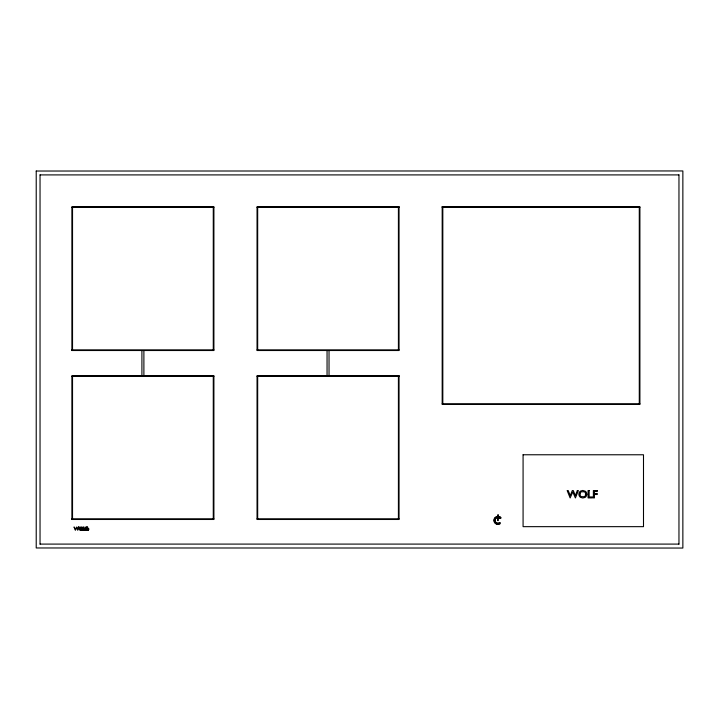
<?xml version="1.0" encoding="UTF-8"?>
<svg xmlns="http://www.w3.org/2000/svg" width="719" height="719" viewBox="0 0 719 719"><rect width="100%" height="100%" fill="white"/><g stroke="black" fill="none" stroke-linecap="round" stroke-linejoin="round"><path stroke-width="1.08" d="M71.9 519.478L71.9 375.678L213.903 375.678L213.903 519.478L71.9 519.478L71.9 518.848L213.903 518.848M71.9 350.513L71.9 206.713L213.903 206.713L213.903 350.513L71.9 350.513L71.9 349.883L213.903 349.883M442.185 206.713L442.185 404.438L639.91 404.438L639.91 206.713L442.185 206.713L442.185 207.342L639.91 207.342M79.845 528.258L79.845 528.95A1.213 1.213 0 0 0 80.573 529.777L81.598 529.777A1.213 1.213 0 0 0 82.334 528.95L82.334 528.258M40.039 174.852L40.039 544.148M678.961 544.148L678.961 174.852M84.15 530.2L83.161 530.2A1.123 1.123 0 0 1 83.17 528.123L84.15 528.114A1.132 1.132 0 0 1 84.159 530.209M40.093 174.906L678.907 174.906M678.907 544.094L40.093 544.094M71.9 207.342L213.903 207.342M257.043 207.342L399.045 207.342M257.043 349.883L399.045 349.883M71.9 376.307L213.903 376.307M257.043 376.307L399.045 376.307M442.185 403.808L639.91 403.808M497.422 516.476L498.393 516.476L498.303 517.563M497.512 516.593L496.541 516.593L496.541 517.563L499.274 517.563L499.274 516.593L498.303 516.593M257.043 518.848L399.045 518.848M497.422 523.306L498.393 523.306M497.512 524.16L496.541 524.16L496.541 523.189L497.512 523.189L497.422 524.277L498.393 524.277L498.303 523.189L499.274 523.189L499.274 524.16L498.303 524.16M87.134 528.339L87.134 529.975C89.498 530.397 88.293 527.072 86.307 528.294L86.307 527.378L87.601 526.955L85.831 526.955L85.831 530.263M82.038 527.144L80.151 527.144A1.663 1.663 0 0 0 79.369 528.159M639.281 206.713L639.281 404.438M494.978 519.891L494.978 520.862M494.124 519.981L494.124 519.01L495.094 519.01L495.094 519.981L494.007 519.891L494.007 520.862L495.094 520.772L495.094 521.742L494.124 521.742L494.124 520.772M442.814 206.713L442.814 404.438M398.416 206.713L398.416 350.513M398.416 375.678L398.416 519.478M329.032 350.513L329.032 375.678M327.055 350.513L327.055 375.678M257.672 206.713L257.672 350.513M257.672 375.678L257.672 519.478M213.273 206.713L213.273 350.513M213.273 375.678L213.273 519.478M143.89 350.513L143.89 375.678M141.913 350.513L141.913 375.678M87.601 528.294L86.307 528.726L86.307 530.263M85.417 530.263L83.925 529.831L83.925 526.955L83.449 526.955L83.449 530.263L86.541 530.263L85.543 529.975L85.543 528.052L85.228 530.263M72.529 206.713L72.529 350.513M72.529 375.678L72.529 519.478M79.378 528.168A1.69 1.69 0 0 0 80.339 530.182L82.038 530.065A1.672 1.672 0 0 0 82.865 528.609A1.789 1.789 0 0 0 82.811 528.159M79.845 528.33A1.213 1.213 0 0 1 80.573 527.512L81.75 527.512A1.213 1.213 0 0 1 82.334 528.339M82.02 527.18A1.672 1.672 0 0 1 82.811 528.222M579.999 493.836L580.188 495.346A2.678 2.678 0 0 0 581.365 496.667L584.313 496.667A2.678 2.678 0 0 0 585.482 495.346L585.482 493.108A2.66 2.66 0 0 0 584.313 491.796L581.365 491.796A2.669 2.669 0 0 0 580.188 493.108L579.999 493.836M586.794 494.232L586.515 495.661A3.631 3.631 0 0 1 584.951 497.467L582.812 498.006L580.727 497.467A3.685 3.685 0 0 1 579.011 495.202L578.912 494.726A3.892 3.892 0 0 1 579.011 493.243A3.667 3.667 0 0 1 580.745 490.978L582.83 490.457L585.356 491.257A3.595 3.595 0 0 1 586.515 492.776L586.794 494.232M84.509 529.274L83.889 529.975A0.971 0.971 0 0 1 83.53 529.993L82.802 529.274A0.917 0.917 0 0 1 82.829 528.932L83.53 528.321A0.98 0.98 0 0 1 83.889 528.348L84.483 528.932A0.917 0.917 0 0 1 84.509 529.274M36.22 171.032L36.22 547.968L682.861 548.049L682.861 170.951L36.22 171.032M78.614 526.955L77.715 529.238L76.789 526.955L75.423 529.238L74.039 526.955L75.378 530.289L76.565 527.584L77.742 530.289L79.09 526.955L78.614 526.955M577.339 490.556L575.335 495.625L573.286 490.556L572.288 490.556L570.248 495.625L568.217 490.556L567.165 490.556L570.14 497.97L572.782 491.958L575.398 497.97L578.391 490.556L577.339 490.556M523.081 454.776L523.081 526.659L643.496 526.659L643.496 454.776L523.099 454.768M88.167 530.173L86.819 530.263L86.819 528.052L88.203 528.159A1.096 1.096 0 0 1 88.167 530.173M399.045 206.713L257.043 206.713L257.043 350.513L399.045 350.513L399.045 206.713M399.045 375.678L257.043 375.678L257.043 519.478L399.045 519.478L399.045 375.678M589.131 490.556L588.07 490.556L588.07 497.908L592.456 497.908L592.456 496.955L589.131 496.955L589.131 490.556M597.309 490.556L593.382 490.556L593.382 497.908L594.433 497.908L594.433 494.492L597.309 494.492L597.309 493.54L594.433 493.54L594.433 491.499L597.309 491.499L597.309 490.556M498.267 514.984L497.548 514.984L497.548 520.556L498.267 520.556L498.267 514.984M496.685 516.934L495.715 516.934L495.715 517.905L496.685 517.905L496.685 516.934M500.1 516.934L499.13 516.934L499.13 517.905L500.1 517.905L500.1 516.934M495.975 517.473L495.005 517.473L495.005 518.444L495.975 518.444L495.975 517.473M500.81 517.473L499.84 517.473L499.84 518.444L500.81 518.444L500.81 517.473M495.436 518.183L494.465 518.183L494.465 519.154L495.436 519.154L495.436 518.183M495.436 521.599L494.465 521.599L494.465 522.569L495.436 522.569L495.436 521.599M495.975 522.309L495.005 522.309L495.005 523.279L495.975 523.279L495.975 522.309M496.685 522.848L495.715 522.848L495.715 523.818L496.685 523.818L496.685 522.848M500.1 522.848L499.13 522.848L499.13 523.818L500.1 523.818L500.1 522.848M80.528 528.052L80.204 530.263L80.528 529.301L81.759 529.301C82.083 532.635 82.083 525.688 81.759 529.013L80.528 529.013L80.528 528.052"/></g></svg>
